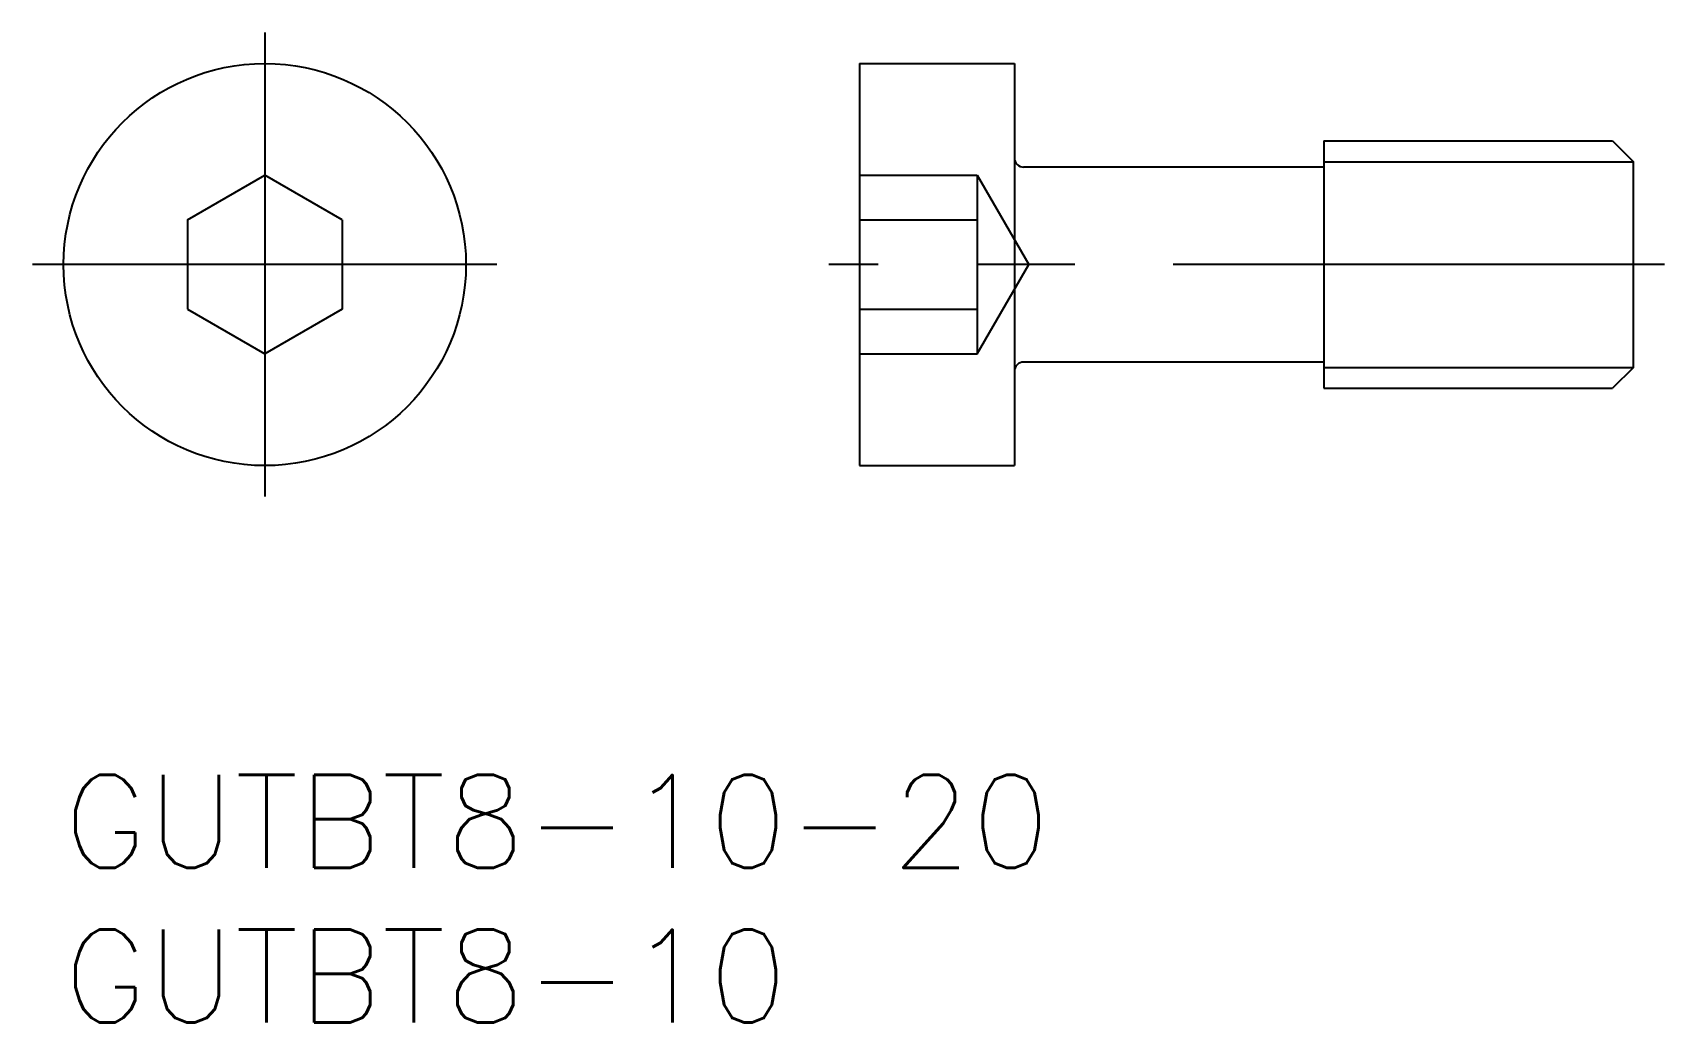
# Model space of a CAD drawing. Extents: x -1 to 51.7, y -8 to 24.
import ezdxf

# ---------------------------------------------------------------- set-up
doc = ezdxf.new("R2010")
doc.units = 0
doc.header["$LTSCALE"] = 0.5
doc.linetypes.add('CENTER', pattern=[50.8, 31.75, -6.35, 6.35, -6.35])
doc.linetypes.add('DASHED', pattern=[19.05, 12.7, -6.35])
doc.layers.get('0').update_dxf_attribs({"linetype": 'CONTINUOUS'})
for name, color, linetype in [('MSM_CENTER', 1, 'CENTER'), ('MSM_CONTINUOUS', 7, 'CONTINUOUS'), ('MSM_DASHED', 4, 'DASHED'), ('MSM_NARROW', 5, 'CONTINUOUS'), ('MSM_PART_NUMBER', 7, 'CONTINUOUS')]:
    doc.layers.add(name, color=color, linetype=linetype)
doc.styles.get("Standard").update_dxf_attribs({"font": 'txt.shx', "height": 3, "bigfont": 'bigfont.shx'})

# ---------------------------------------------------------------- blocks, each defined once
blk = doc.blocks.new('*U2')
at = {"layer": 'MSM_PART_NUMBER'}
blk.add_text('GUTBT8-10-20', height=3, dxfattribs=at).set_placement((0, -3))
blk = doc.blocks.new('*U3')
at = {"layer": 'MSM_PART_NUMBER'}
blk.add_text('GUTBT8-10', height=3, dxfattribs=at).set_placement((0, -8))

msp = doc.modelspace()

# ---------------------------------------------------------------- linework, layer by layer
for p, q in [((25.719, 23), (30.719, 23)), ((25.719, 23), (25.719, 10)), ((30.719, 23), (30.719, 10)), ((40.719, 19.65), (31.019, 19.65)), ((4, 17.943), (6.5, 19.387)), ((9, 17.943), (6.5, 19.387)), ((4, 17.943), (4, 15.057)), ((9, 17.943), (9, 15.057)), ((4, 15.057), (6.5, 13.613)), ((9, 15.057), (6.5, 13.613)), ((40.719, 13.35), (31.019, 13.35)), ((25.719, 10), (30.719, 10))]:
    msp.add_line(p, q)
msp.add_circle((6.5, 16.5), 6.5)
for centre, start, end in [((31.019, 19.95), 180, 270), ((31.019, 13.05), 90, 180)]:
    msp.add_arc(centre, 0.3, start, end)
at = {"layer": 'MSM_CENTER'}
for p, q in [((6.5, 24), (6.5, 9)), ((14, 16.5), (-1, 16.5)), ((51.719, 16.5), (24.719, 16.5))]:
    msp.add_line(p, q, dxfattribs=at)
at = {"layer": 'MSM_CONTINUOUS'}
for p, q in [((40.719, 20.5), (40.719, 12.5)), ((40.719, 20.5), (50.043, 20.5)), ((50.043, 20.5), (50.719, 19.823)), ((50.719, 13.177), (50.719, 19.823)), ((50.719, 13.177), (50.043, 12.5)), ((40.719, 12.5), (50.043, 12.5))]:
    msp.add_line(p, q, dxfattribs=at)
at = {"layer": 'MSM_DASHED'}
for p, q in [((25.719, 19.387), (29.519, 19.387)), ((29.519, 19.387), (29.519, 13.613)), ((29.519, 19.387), (31.186, 16.5)), ((25.719, 17.943), (29.519, 17.943)), ((29.519, 13.613), (31.186, 16.5)), ((25.719, 15.057), (29.519, 15.057)), ((25.719, 13.613), (29.519, 13.613))]:
    msp.add_line(p, q, dxfattribs=at)
at = {"layer": 'MSM_NARROW'}
for p, q in [((40.719, 19.823), (50.719, 19.823)), ((40.719, 13.177), (50.719, 13.177))]:
    msp.add_line(p, q, dxfattribs=at)

# ---------------------------------------------------------------- block references
at = {"layer": 'MSM_CONTINUOUS'}
for name in ['*U2', '*U3']:
    msp.add_blockref(name, (0, 0), dxfattribs=at)

doc.saveas('drawing.dxf')
